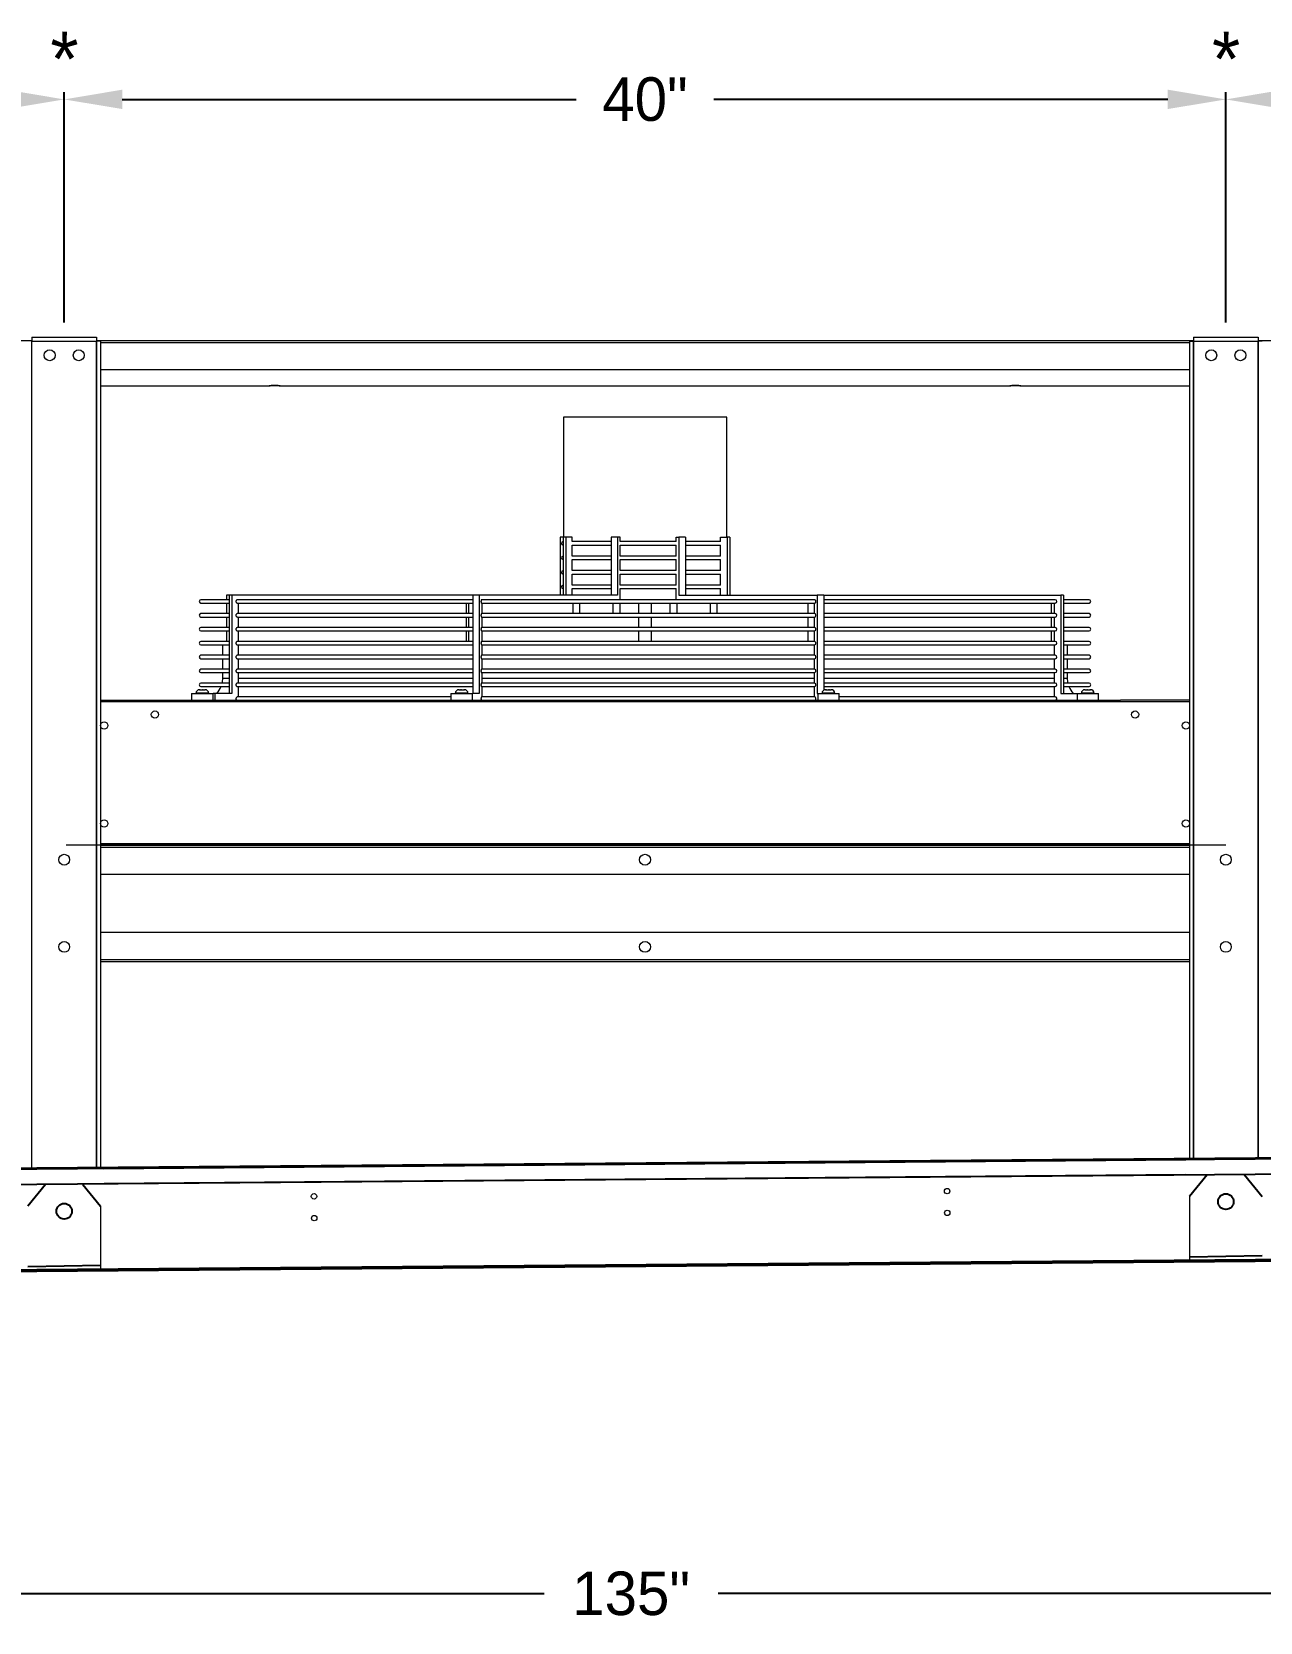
# Model space of a CAD drawing. Extents: x 6 to 271, y -23 to 146.
# Drawn here: x 173.2 to 215.5, y 38.6 to 93.3 of the extents above; entities that cross this region are included whole.
import ezdxf
from ezdxf.enums import TextEntityAlignment as Align

# ---------------------------------------------------------------- set-up
doc = ezdxf.new("R2010")
doc.units = 0
doc.header["$MEASUREMENT"] = 0
doc.layers.get('0').update_dxf_attribs({"linetype": 'CONTINUOUS'})
doc.layers.get('Defpoints').update_dxf_attribs({"linetype": 'CONTINUOUS'})
doc.dimstyles.get("Standard").update_dxf_attribs({"dimtxt": 1.5, "dimasz": 2, "dimexe": 0.25, "dimexo": 0.5, "dimgap": 0.75, "dimtad": 0, "dimtih": 1, "dimtoh": 1, "dimdec": 4, "dimzin": 0, "dimdsep": 46, "dimlunit": 5, "dimtxsty": 'STANDARD', "dimcen": 0.125, "dimclrd": 1, "dimclre": 1, "dimclrt": 1, "dimadec": 0, "dimazin": 0, "dimtfac": 1, "dimtdec": 4, "dimtofl": 0, "dimtmove": 0, "dimatfit": 3, "dimfxl": 1, "dimfrac": 2, "dimtolj": 1, "dimtzin": 0, "dimarcsym": 0})

# ---------------------------------------------------------------- blocks, each defined once
blk = doc.blocks.new('*D31')
at = {"color": 7, "lineweight": -2}
for p, q in [((261.356, 50.876), (261.356, 39.296)), ((126.36, 49.76), (126.36, 39.296)), ((128.36, 39.546), (190.858, 39.546)), ((259.356, 39.546), (196.858, 39.546))]:
    blk.add_line(p, q, dxfattribs=at)
at = {"color": 7}
for points in [[(128.36, 39.879), (128.36, 39.213), (126.36, 39.546)], [(259.356, 39.879), (259.356, 39.213), (261.356, 39.546)]]:
    blk.add_solid(points, dxfattribs=at)
at = {"layer": 'Defpoints', "color": 0}
for p in [(261.356, 51.376), (126.36, 50.26), (261.356, 39.546)]:
    blk.add_point(p, dxfattribs=at)
at = {"color": 7, "insert": (193.858, 39.546), "char_height": 1.5, "attachment_point": 5}
blk.add_mtext('\\A1;135"', dxfattribs=at)
blk = doc.blocks.new('*D32')
at = {"color": 7, "lineweight": -2}
for p, q in [((133.835, 83.322), (133.835, 91.26)), ((135.835, 91.01), (148.96, 91.01)), ((172.335, 91.01), (159.21, 91.01)), ((174.335, 83.322), (174.335, 91.26))]:
    blk.add_line(p, q, dxfattribs=at)
at = {"color": 7}
for points in [[(135.835, 91.344), (135.835, 90.677), (133.835, 91.01)], [(172.335, 91.344), (172.335, 90.677), (174.335, 91.01)]]:
    blk.add_solid(points, dxfattribs=at)
at = {"layer": 'Defpoints', "color": 0}
for p in [(174.335, 91.01), (133.835, 82.822), (174.335, 82.822)]:
    blk.add_point(p, dxfattribs=at)
at = {"color": 7, "insert": (154.085, 91.01), "char_height": 1.5, "attachment_point": 5}
blk.add_mtext('\\A1;40 1/2"', dxfattribs=at)
blk = doc.blocks.new('*D33')
at = {"color": 7, "lineweight": -2}
for p, q in [((174.335, 83.322), (174.335, 91.26)), ((176.335, 91.01), (191.96, 91.01)), ((212.335, 91.01), (196.71, 91.01)), ((214.335, 83.322), (214.335, 91.26))]:
    blk.add_line(p, q, dxfattribs=at)
at = {"color": 7}
for points in [[(176.335, 91.344), (176.335, 90.677), (174.335, 91.01)], [(212.335, 91.344), (212.335, 90.677), (214.335, 91.01)]]:
    blk.add_solid(points, dxfattribs=at)
at = {"layer": 'Defpoints', "color": 0}
for p in [(214.335, 91.01), (174.335, 82.822), (214.335, 82.822)]:
    blk.add_point(p, dxfattribs=at)
at = {"color": 7, "insert": (194.335, 91.01), "char_height": 1.5, "attachment_point": 5}
blk.add_mtext('\\A1;40"', dxfattribs=at)
blk = doc.blocks.new('*D34')
at = {"color": 7, "lineweight": -2}
for p, q in [((214.335, 83.322), (214.335, 91.26)), ((216.335, 91.01), (229.46, 91.01)), ((252.835, 91.01), (239.71, 91.01)), ((254.835, 83.322), (254.835, 91.26))]:
    blk.add_line(p, q, dxfattribs=at)
at = {"color": 7}
for points in [[(216.335, 91.344), (216.335, 90.677), (214.335, 91.01)], [(252.835, 91.344), (252.835, 90.677), (254.835, 91.01)]]:
    blk.add_solid(points, dxfattribs=at)
at = {"layer": 'Defpoints', "color": 0}
for p in [(254.835, 91.01), (214.335, 82.822), (254.835, 82.822)]:
    blk.add_point(p, dxfattribs=at)
at = {"color": 7, "insert": (234.585, 91.01), "char_height": 1.5, "attachment_point": 5}
blk.add_mtext('\\A1;40 1/2"', dxfattribs=at)

msp = doc.modelspace()

# ---------------------------------------------------------------- linework, layer by layer
at = {"color": 0, "linetype": 'Continuous', "lineweight": 15}
for p, q in [((173.22074, 82.82195), (173.22074, 82.68745)), ((173.22074, 82.82195), (175.44974, 82.82195)), ((175.44974, 82.82195), (175.44974, 82.68745)), ((213.22074, 82.82195), (213.22074, 82.68745)), ((213.22074, 82.82195), (215.44974, 82.82195)), ((215.44974, 82.82195), (215.44974, 82.68745)), ((173.22074, 82.68645), (173.21974, 82.68645)), ((173.22074, 82.68745), (175.44974, 82.68745)), ((173.22074, 82.68645), (173.22074, 82.68745)), ((173.22074, 82.68645), (175.44974, 82.68645)), ((173.22074, 54.20486), (173.22074, 82.68645)), ((175.44974, 82.68645), (175.44974, 82.68745)), ((175.44974, 54.22333), (175.44974, 82.68645)), ((175.45074, 82.68645), (175.44974, 82.68645)), ((175.45074, 82.68645), (175.45074, 54.22333)), ((175.58524, 82.68645), (175.45074, 82.68645)), ((175.58524, 82.68645), (175.58524, 54.22445)), ((175.58524, 82.63345), (213.08524, 82.63345)), ((213.08524, 82.68645), (213.08524, 54.53509)), ((213.08524, 82.68645), (213.21974, 82.68645)), ((213.21974, 82.68645), (213.21974, 54.5362)), ((213.22074, 82.68645), (213.21974, 82.68645)), ((213.22074, 82.68745), (215.44974, 82.68745)), ((213.22074, 82.68645), (213.22074, 82.68745)), ((213.22074, 82.68645), (215.44974, 82.68645)), ((213.22074, 54.53621), (213.22074, 82.68645)), ((215.44974, 82.68645), (215.44974, 82.68745)), ((215.44974, 54.55467), (215.44974, 82.68645)), ((215.45074, 82.68645), (215.44974, 82.68645)), ((215.58524, 82.68645), (215.45074, 82.68645)), ((215.45074, 82.68645), (215.45074, 54.55468)), ((175.58524, 81.70216), (213.08524, 81.70216)), ((175.58524, 81.13986), (181.39774, 81.13986)), ((181.77274, 81.13986), (206.89774, 81.13986)), ((207.27274, 81.13986), (213.08524, 81.13986)), ((195.41154, 80.06544), (191.52274, 80.06544)), ((197.14774, 80.06544), (195.41154, 80.06544)), ((191.41803, 75.92945), (191.41803, 73.93445)), ((191.51141, 75.92945), (191.41803, 75.92945)), ((191.60478, 75.92945), (191.51141, 75.92945)), ((191.51141, 75.92945), (191.51141, 73.93445)), ((191.60478, 75.92945), (191.60478, 73.93445)), ((191.83021, 75.92945), (191.60478, 75.92945)), ((191.83021, 75.77862), (191.83021, 75.92945)), ((193.16557, 75.77956), (191.83021, 75.77956)), ((191.83021, 75.27862), (191.83021, 75.6605)), ((191.83021, 75.65956), (193.16557, 75.65956)), ((193.391, 75.92945), (193.16557, 75.92945)), ((193.16557, 75.92945), (193.16557, 73.93445)), ((193.391, 75.92945), (193.391, 73.93445)), ((193.48437, 75.92945), (193.391, 75.92945)), ((193.48437, 75.77862), (193.48437, 75.92945)), ((195.41154, 75.77956), (193.48437, 75.77956)), ((193.48437, 75.27862), (193.48437, 75.6605)), ((193.48437, 75.65956), (195.41154, 75.65956)), ((195.41154, 75.77956), (195.41154, 75.92945)), ((195.41154, 75.92945), (195.50492, 75.92945)), ((195.41154, 75.27956), (195.41154, 75.65956)), ((195.50492, 75.92945), (195.50492, 73.93445)), ((195.73034, 75.92945), (195.50492, 75.92945)), ((195.73034, 75.92945), (195.73034, 73.93445)), ((196.93365, 75.77956), (195.73034, 75.77956)), ((195.73034, 75.65956), (196.93365, 75.65956)), ((196.93365, 75.77956), (196.93365, 75.92945)), ((196.93365, 75.92945), (197.15908, 75.92945)), ((196.93365, 75.27956), (196.93365, 75.65956)), ((197.15908, 75.92945), (197.15908, 73.93445)), ((197.25246, 75.92945), (197.15908, 75.92945)), ((197.25246, 75.92945), (197.25246, 73.93445)), ((193.16557, 75.27956), (191.83021, 75.27956)), ((191.83021, 74.77862), (191.83021, 75.1605)), ((191.83021, 75.15956), (193.16557, 75.15956)), ((195.41154, 75.27956), (193.48437, 75.27956)), ((193.48437, 74.77862), (193.48437, 75.1605)), ((193.48437, 75.15956), (195.41154, 75.15956)), ((195.41154, 74.77956), (195.41154, 75.15956)), ((196.93365, 75.27956), (195.73034, 75.27956)), ((195.73034, 75.15956), (196.93365, 75.15956)), ((196.93365, 74.77956), (196.93365, 75.15956)), ((193.16557, 74.77956), (191.83021, 74.77956)), ((191.83021, 74.27862), (191.83021, 74.6605)), ((191.83021, 74.65956), (193.16557, 74.65956)), ((195.41154, 74.77956), (193.48437, 74.77956)), ((193.48437, 74.27862), (193.48437, 74.6605)), ((193.48437, 74.65956), (195.41154, 74.65956)), ((195.41154, 74.27956), (195.41154, 74.65956)), ((196.93365, 74.77956), (195.73034, 74.77956)), ((195.73034, 74.65956), (196.93365, 74.65956)), ((196.93365, 74.27956), (196.93365, 74.65956)), ((193.16557, 74.27956), (191.83021, 74.27956)), ((191.83021, 73.93445), (191.83021, 74.1605)), ((191.83021, 74.15956), (193.16557, 74.15956)), ((195.41154, 74.27956), (193.48437, 74.27956)), ((193.48437, 73.77956), (193.48437, 74.1605)), ((193.48437, 74.15956), (195.41154, 74.15956)), ((195.41154, 73.77956), (195.41154, 74.15956)), ((196.93365, 74.27956), (195.73034, 74.27956)), ((195.73034, 74.15956), (196.93365, 74.15956)), ((196.93365, 73.93445), (196.93365, 74.15956)), ((180.01511, 73.77956), (179.04513, 73.77956)), ((179.04513, 73.65956), (180.01511, 73.65956)), ((179.92174, 73.93445), (179.92174, 73.77956)), ((180.01511, 73.93445), (179.92174, 73.93445)), ((179.92174, 73.65956), (179.92174, 73.30089)), ((180.10849, 73.93445), (180.01511, 73.93445)), ((180.01511, 73.93445), (180.01511, 70.55345)), ((180.10849, 73.93445), (180.10849, 70.55345)), ((188.40365, 73.93445), (180.10849, 73.93445)), ((180.3042, 73.65956), (188.40365, 73.65956)), ((188.40365, 73.77956), (180.30424, 73.77956)), ((180.33391, 73.30089), (180.33391, 73.65956)), ((188.17822, 73.65956), (188.17822, 73.30089)), ((188.2716, 73.30089), (188.2716, 73.65956)), ((188.62908, 73.93445), (188.40365, 73.93445)), ((188.40365, 73.93445), (188.40365, 70.55345)), ((188.62908, 73.93445), (188.62908, 70.55345)), ((193.391, 73.93445), (188.62908, 73.93445)), ((188.71014, 73.65956), (200.18652, 73.65956)), ((200.18652, 73.77956), (188.71023, 73.77956)), ((188.72245, 73.30089), (188.72245, 73.65956)), ((195.50492, 73.93445), (200.26684, 73.93445)), ((199.94804, 73.30089), (199.94804, 73.65956)), ((200.17346, 73.30089), (200.17346, 73.65956)), ((200.26684, 73.93445), (200.26684, 70.55345)), ((200.49226, 73.93445), (200.26684, 73.93445)), ((200.49226, 73.93445), (200.49226, 70.66154)), ((200.49226, 73.93445), (208.65538, 73.93445)), ((208.46147, 73.77956), (200.49226, 73.77956)), ((200.49226, 73.65956), (208.46147, 73.65956)), ((208.33658, 73.30089), (208.33658, 73.65956)), ((208.42995, 73.30089), (208.42995, 73.65956)), ((208.65538, 73.93445), (208.65538, 70.55345)), ((208.74875, 73.93445), (208.65538, 73.93445)), ((208.74875, 73.93445), (208.74875, 70.55345)), ((209.62536, 73.77956), (208.74875, 73.77956)), ((208.74875, 73.65956), (209.62536, 73.65956)), ((180.01511, 73.30089), (179.04513, 73.30089)), ((179.04513, 73.18089), (180.01511, 73.18089)), ((179.92174, 73.18089), (179.92174, 72.82223)), ((180.3042, 73.18089), (188.40365, 73.18089)), ((188.40365, 73.30089), (180.30424, 73.30089)), ((180.33391, 72.82223), (180.33391, 73.18089)), ((188.17822, 73.18089), (188.17822, 72.82223)), ((188.2716, 72.82223), (188.2716, 73.18089)), ((188.71014, 73.18089), (200.18652, 73.18089)), ((200.18652, 73.30089), (188.71023, 73.30089)), ((188.72245, 72.82223), (188.72245, 73.18089)), ((199.94804, 72.82223), (199.94804, 73.18089)), ((200.17346, 72.82223), (200.17346, 73.18089)), ((208.46147, 73.30089), (200.49226, 73.30089)), ((200.49226, 73.18089), (208.46147, 73.18089)), ((208.33658, 72.82223), (208.33658, 73.18089)), ((208.42995, 72.82223), (208.42995, 73.18089)), ((209.62536, 73.30089), (208.74875, 73.30089)), ((208.74875, 73.18089), (209.62536, 73.18089)), ((180.01511, 72.82223), (179.04513, 72.82223)), ((179.04513, 72.70223), (180.01511, 72.70223)), ((180.01511, 72.34356), (179.04513, 72.34356)), ((179.92174, 72.70223), (179.92174, 72.34356)), ((180.3042, 72.70223), (188.40365, 72.70223)), ((188.40365, 72.82223), (180.30424, 72.82223)), ((188.40365, 72.34356), (180.30424, 72.34356)), ((180.33391, 72.34356), (180.33391, 72.70223)), ((188.17822, 72.70223), (188.17822, 72.34356)), ((188.2716, 72.34356), (188.2716, 72.70223)), ((188.71014, 72.70223), (200.18652, 72.70223)), ((200.18652, 72.82223), (188.71023, 72.82223)), ((200.18652, 72.34356), (188.71023, 72.34356)), ((188.72245, 72.34356), (188.72245, 72.70223)), ((199.94804, 72.34356), (199.94804, 72.70223)), ((200.17346, 72.34356), (200.17346, 72.70223)), ((208.46147, 72.82223), (200.49226, 72.82223)), ((200.49226, 72.70223), (208.46147, 72.70223)), ((208.46147, 72.34356), (200.49226, 72.34356)), ((208.33658, 72.34356), (208.33658, 72.70223)), ((208.42995, 72.34356), (208.42995, 72.70223)), ((209.62536, 72.82223), (208.74875, 72.82223)), ((208.74875, 72.70223), (209.62536, 72.70223)), ((209.62536, 72.34356), (208.74875, 72.34356)), ((179.04513, 72.22356), (180.01511, 72.22356)), ((180.01511, 71.8649), (179.04513, 71.8649)), ((180.3042, 72.22356), (188.40365, 72.22356)), ((188.40365, 71.8649), (180.30424, 71.8649)), ((180.33391, 71.8649), (180.33391, 72.22356)), ((188.71014, 72.22356), (200.18652, 72.22356)), ((200.18652, 71.8649), (188.71023, 71.8649)), ((188.72245, 71.8649), (188.72245, 72.22356)), ((200.17346, 71.8649), (200.17346, 72.22356)), ((200.49226, 72.22356), (208.46147, 72.22356)), ((208.46147, 71.8649), (200.49226, 71.8649)), ((208.42995, 71.8649), (208.42995, 72.22356)), ((208.74875, 72.22356), (209.62536, 72.22356)), ((209.62536, 71.8649), (208.74875, 71.8649)), ((179.04513, 71.7449), (180.01511, 71.7449)), ((180.01511, 71.38623), (179.04513, 71.38623)), ((179.04513, 71.26623), (180.01511, 71.26623)), ((180.3042, 71.7449), (188.40365, 71.7449)), ((180.3042, 71.26623), (188.40365, 71.26623)), ((188.40365, 71.38623), (180.30424, 71.38623)), ((180.33391, 71.38623), (180.33391, 71.7449)), ((180.33391, 70.90757), (180.33391, 71.26623)), ((188.71014, 71.7449), (200.18652, 71.7449)), ((188.71014, 71.26623), (200.18652, 71.26623)), ((200.18652, 71.38623), (188.71023, 71.38623)), ((188.72245, 71.38623), (188.72245, 71.7449)), ((188.72245, 70.90757), (188.72245, 71.26623)), ((200.17346, 71.38623), (200.17346, 71.7449)), ((200.17346, 70.90757), (200.17346, 71.26623)), ((200.49226, 71.7449), (208.46147, 71.7449)), ((208.46147, 71.38623), (200.49226, 71.38623)), ((200.49226, 71.26623), (208.46147, 71.26623)), ((208.42995, 71.38623), (208.42995, 71.7449)), ((208.42995, 70.90757), (208.42995, 71.26623)), ((208.74875, 71.7449), (209.62536, 71.7449)), ((209.62536, 71.38623), (208.74875, 71.38623)), ((208.74875, 71.26623), (209.62536, 71.26623)), ((178.99648, 70.67845), (178.99663, 70.67845)), ((178.99936, 70.67845), (178.99663, 70.67845)), ((178.99936, 70.67845), (179.00987, 70.67845)), ((179.02055, 70.67845), (179.00987, 70.67845)), ((179.02055, 70.67845), (179.09659, 70.67845)), ((180.01511, 70.90757), (179.04513, 70.90757)), ((179.04513, 70.78757), (180.01511, 70.78757)), ((179.10814, 70.67845), (179.09659, 70.67845)), ((179.11442, 70.67845), (179.10814, 70.67845)), ((179.11442, 70.67845), (179.13979, 70.67845)), ((179.15433, 70.67845), (179.13979, 70.67845)), ((179.15433, 70.67845), (179.18598, 70.67845)), ((180.01511, 71.05945), (179.78744, 71.05945)), ((180.3042, 70.78757), (188.40365, 70.78757)), ((188.40365, 70.90757), (180.30424, 70.90757)), ((188.40365, 71.05945), (180.33391, 71.05945)), ((180.33391, 70.4289), (180.33391, 70.78757)), ((187.92622, 70.67845), (187.95787, 70.67845)), ((187.97241, 70.67845), (187.95787, 70.67845)), ((187.97241, 70.67845), (187.99778, 70.67845)), ((188.00405, 70.67845), (187.99778, 70.67845)), ((188.01561, 70.67845), (188.00405, 70.67845)), ((188.01561, 70.67845), (188.09165, 70.67845)), ((188.10233, 70.67845), (188.09165, 70.67845)), ((188.10233, 70.67845), (188.11284, 70.67845)), ((188.11557, 70.67845), (188.11284, 70.67845)), ((188.11557, 70.67845), (188.11572, 70.67845)), ((188.71014, 70.78757), (200.18652, 70.78757)), ((200.18652, 70.90757), (188.71023, 70.90757)), ((200.17346, 71.05945), (188.72245, 71.05945)), ((188.72245, 70.4289), (188.72245, 70.78757)), ((200.17346, 70.4289), (200.17346, 70.78757)), ((208.42995, 71.05945), (200.49226, 71.05945)), ((208.46147, 70.90757), (200.49226, 70.90757)), ((200.49226, 70.78757), (208.46147, 70.78757)), ((200.55477, 70.67845), (200.55492, 70.67845)), ((200.55765, 70.67845), (200.55492, 70.67845)), ((200.55765, 70.67845), (200.56816, 70.67845)), ((200.57884, 70.67845), (200.56816, 70.67845)), ((200.57884, 70.67845), (200.65488, 70.67845)), ((200.66643, 70.67845), (200.65488, 70.67845)), ((200.67271, 70.67845), (200.66643, 70.67845)), ((200.67271, 70.67845), (200.69808, 70.67845)), ((200.71262, 70.67845), (200.69808, 70.67845)), ((200.71262, 70.67845), (200.74427, 70.67845)), ((208.42995, 70.4289), (208.42995, 70.78757)), ((208.88304, 71.05945), (208.74875, 71.05945)), ((209.62536, 70.90757), (208.74875, 70.90757)), ((208.74875, 70.78757), (209.62536, 70.78757)), ((209.48451, 70.67845), (209.51615, 70.67845)), ((209.53069, 70.67845), (209.51615, 70.67845)), ((209.53069, 70.67845), (209.55606, 70.67845)), ((209.56234, 70.67845), (209.55606, 70.67845)), ((209.5739, 70.67845), (209.56234, 70.67845)), ((209.5739, 70.67845), (209.64994, 70.67845)), ((209.66062, 70.67845), (209.64994, 70.67845)), ((209.66062, 70.67845), (209.67112, 70.67845)), ((209.67385, 70.67845), (209.67112, 70.67845)), ((209.67385, 70.67845), (209.67401, 70.67845)), ((175.58524, 70.32195), (177.96024, 70.32195)), ((175.58524, 70.27095), (213.08524, 70.27095)), ((177.96024, 70.32195), (210.71024, 70.32195)), ((178.72223, 70.55345), (178.75032, 70.55345)), ((178.75032, 70.55345), (179.46023, 70.55345)), ((178.88913, 70.55445), (178.87248, 70.55445)), ((179.30998, 70.55445), (178.88913, 70.55445)), ((179.52552, 70.55345), (179.46023, 70.55345)), ((179.52552, 70.55345), (179.52552, 70.32195)), ((180.10849, 70.55345), (179.52552, 70.55345)), ((187.65197, 70.4289), (180.30424, 70.4289)), ((187.65197, 70.55345), (187.68006, 70.55345)), ((187.68006, 70.55345), (188.38997, 70.55345)), ((187.93726, 70.55445), (187.80222, 70.55445)), ((188.23972, 70.55445), (187.93726, 70.55445)), ((188.62908, 70.55345), (188.38997, 70.55345)), ((200.18652, 70.4289), (188.71022, 70.4289)), ((200.26684, 70.55345), (200.28052, 70.55345)), ((200.28052, 70.55345), (200.30861, 70.55345)), ((200.30861, 70.55345), (201.01852, 70.55345)), ((200.73323, 70.55445), (200.43077, 70.55445)), ((200.86827, 70.55445), (200.73323, 70.55445)), ((208.46147, 70.4289), (201.01852, 70.4289)), ((208.65538, 70.55345), (209.21026, 70.55345)), ((209.21026, 70.55345), (209.23834, 70.55345)), ((209.23834, 70.55345), (209.94826, 70.55345)), ((209.78135, 70.55445), (209.36051, 70.55445)), ((209.79801, 70.55445), (209.78135, 70.55445)), ((213.08524, 70.32195), (210.71024, 70.32195)), ((214.33524, 65.32195), (174.39924, 65.32195)), ((213.08524, 65.37295), (175.58524, 65.37295)), ((175.58524, 65.37195), (213.08524, 65.37195)), ((175.58524, 65.32195), (213.08524, 65.32195)), ((175.58524, 65.25845), (213.08524, 65.25845)), ((175.58524, 64.32195), (213.08524, 64.32195)), ((175.58524, 62.32195), (213.08524, 62.32195)), ((175.58524, 61.38545), (213.08524, 61.38545)), ((175.58524, 61.32195), (213.08524, 61.32195)), ((175.70421, 54.22462), (212.95294, 54.53247)), ((175.70458, 54.18042), (212.95331, 54.48827)), ((175.58524, 53.66698), (213.08524, 53.97691)), ((212.95754, 53.97656), (175.70881, 53.66871)), ((213.08524, 53.22236), (213.08524, 51.0087)), ((175.58524, 52.89101), (175.58524, 50.71835)), ((175.58524, 50.71788), (213.08524, 51.02781)), ((175.58524, 50.66688), (213.08524, 50.97681))]:
    msp.add_line(p, q, dxfattribs=at)
at = {"color": 0}
for p, q in [((132.45569, 53.86718), (256.20144, 54.89225)), ((256.20183, 54.84571), (132.45606, 53.82299)), ((132.58524, 53.3116), (256.08524, 54.33229)), ((213.69579, 53.96811), (213.08524, 53.22236)), ((214.9747, 53.96811), (215.58524, 53.22236)), ((173.69579, 53.63676), (173.08524, 52.89101)), ((174.9747, 53.63676), (175.58524, 52.89101)), ((256.08524, 51.38319), (132.58524, 50.3625)), ((132.58524, 50.31149), (256.08524, 51.33219)), ((215.58524, 51.17469), (213.08524, 51.1337)), ((213.08524, 51.0087), (213.08524, 50.9577)), ((213.08525, 51.02933), (213.08525, 50.97833)), ((175.58524, 50.84335), (173.08524, 50.80236))]:
    msp.add_line(p, q, dxfattribs=at)
at = {"color": 0, "linetype": 'Continuous', "lineweight": 15, "flags": 128}
for points in [[(181.39774, 81.13986), (181.40534, 81.14401), (181.42751, 81.14783), (181.46246, 81.15101), (181.50735, 81.15328), (181.55856, 81.15446), (181.61193, 81.15446), (181.66313, 81.15328), (181.70803, 81.15101), (181.74298, 81.14783), (181.76515, 81.14401), (181.77274, 81.13986)], [(181.77274, 81.13986), (181.7651, 81.14401), (181.74291, 81.14783), (181.70796, 81.151), (181.66308, 81.15326), (181.61191, 81.15445), (181.55858, 81.15445), (181.5074, 81.15326), (181.46253, 81.151), (181.42758, 81.14783), (181.40539, 81.14401), (181.39774, 81.13986)], [(206.89774, 81.13986), (206.90534, 81.14401), (206.92751, 81.14783), (206.96246, 81.15101), (207.00735, 81.15328), (207.05856, 81.15446), (207.11193, 81.15446), (207.16313, 81.15328), (207.20803, 81.15101), (207.24298, 81.14783), (207.26515, 81.14401), (207.27274, 81.13986)], [(207.27274, 81.13986), (207.2651, 81.14401), (207.24291, 81.14783), (207.20796, 81.151), (207.16308, 81.15326), (207.11191, 81.15445), (207.05858, 81.15445), (207.0074, 81.15326), (206.96253, 81.151), (206.92758, 81.14783), (206.90539, 81.14401), (206.89774, 81.13986)], [(200.18652, 73.77956), (200.18657, 73.77956), (200.19585, 73.77438), (200.20353, 73.75986), (200.20831, 73.73845), (200.20937, 73.71383), (200.20654, 73.69018), (200.20029, 73.67155), (200.19169, 73.6611), (200.18652, 73.65956)], [(200.18652, 73.30089), (200.19077, 73.29986), (200.19914, 73.29102), (200.20555, 73.27444), (200.20903, 73.25269), (200.20903, 73.22911), (200.20555, 73.20735), (200.19914, 73.19077), (200.19077, 73.18193), (200.18652, 73.18089)], [(200.18652, 72.82223), (200.19077, 72.82119), (200.19914, 72.81236), (200.20555, 72.79578), (200.20903, 72.77402), (200.20903, 72.75044), (200.20555, 72.72868), (200.19914, 72.7121), (200.19077, 72.70327), (200.18652, 72.70223)], [(200.18652, 72.34356), (200.19077, 72.34252), (200.19914, 72.33369), (200.20555, 72.31711), (200.20903, 72.29535), (200.20903, 72.27177), (200.20555, 72.25002), (200.19914, 72.23344), (200.19077, 72.2246), (200.18652, 72.22356)], [(200.18652, 71.8649), (200.19077, 71.86386), (200.19914, 71.85502), (200.20555, 71.83845), (200.20903, 71.81669), (200.20903, 71.79311), (200.20555, 71.77135), (200.19914, 71.75477), (200.19077, 71.74594), (200.18652, 71.7449)], [(200.18652, 71.38623), (200.19077, 71.38519), (200.19914, 71.37636), (200.20555, 71.35978), (200.20903, 71.33802), (200.20903, 71.31444), (200.20555, 71.29268), (200.19914, 71.27611), (200.19077, 71.26727), (200.18652, 71.26623)], [(179.78744, 71.05945), (179.77981, 70.95271), (179.7719, 70.90757)], [(200.18652, 70.90757), (200.19077, 70.90653), (200.19914, 70.89769), (200.20555, 70.88111), (200.20903, 70.85936), (200.20903, 70.83578), (200.20555, 70.81402), (200.19914, 70.79744), (200.19077, 70.7886), (200.18652, 70.78757)], [(208.89858, 70.90757), (208.89068, 70.95271), (208.88304, 71.05945)], [(200.18652, 70.4289), (200.19103, 70.42773), (200.19946, 70.41845), (200.20584, 70.4013), (200.20915, 70.379), (200.20886, 70.3551), (200.20502, 70.33339), (200.20081, 70.32195)]]:
    msp.add_lwpolyline(points, dxfattribs=at)
at = {"color": 0, "linetype": 'Continuous', "lineweight": 15}
for centre, radius in [((173.83524, 82.19695), 0.1875), ((174.83524, 82.19695), 0.1875), ((213.83524, 82.19695), 0.1875), ((214.83524, 82.19695), 0.1875), ((175.71024, 69.44695), 0.125), ((177.46024, 69.82195), 0.125), ((211.21024, 69.82195), 0.125), ((212.96024, 69.44695), 0.125), ((175.71024, 66.07195), 0.125), ((212.96024, 66.07195), 0.125), ((174.33524, 64.82195), 0.1875), ((194.33524, 64.82195), 0.1875), ((214.33524, 64.82195), 0.1875), ((174.33524, 61.82195), 0.1875), ((194.33524, 61.82195), 0.1875), ((214.33524, 61.82195), 0.1875), ((182.9377, 53.22773), 0.09375), ((204.73695, 53.4079), 0.09375), ((204.74315, 52.65792), 0.09375), ((182.9439, 52.47776), 0.09375)]:
    msp.add_circle(centre, radius, dxfattribs=at)
at = {"color": 0}
for centre in [(214.33524, 53.04668), (174.33524, 52.71533)]:
    msp.add_circle(centre, 0.26853, dxfattribs=at)
at = {"color": 0, "linetype": 'Continuous', "lineweight": 15}
for centre, radius, start, end in [((191.52274, 75.71956), 0.06, 100.892283, 259.107717), ((191.52274, 75.21956), 0.06, 100.892283, 259.107717), ((191.52274, 74.71956), 0.06, 100.892283, 259.107717), ((191.52274, 74.21956), 0.06, 100.892283, 259.107717), ((179.04513, 73.71956), 0.06, 90, 270), ((208.4583, 73.71956), 0.06008, 273.026347, 86.973653), ((209.62536, 73.71956), 0.06, 270, 90), ((179.04513, 73.2409), 0.06, 90, 270), ((208.45817, 73.24089), 0.06009, 273.143976, 86.856024), ((209.62536, 73.2409), 0.06, 270, 90), ((179.04513, 72.76223), 0.06, 90, 270), ((179.04513, 72.28356), 0.06, 90, 270), ((208.45817, 72.76223), 0.06009, 273.144589, 86.855411), ((208.45817, 72.28356), 0.06009, 273.143027, 86.856973), ((209.62536, 72.76223), 0.06, 270, 90), ((209.62536, 72.28356), 0.06, 270, 90), ((179.04513, 71.8049), 0.06, 90, 270), ((208.45817, 71.8049), 0.06009, 273.144589, 86.855411), ((209.62536, 71.8049), 0.06, 270, 90), ((179.04513, 71.32623), 0.06, 90, 270), ((208.45817, 71.32623), 0.06009, 273.143027, 86.856973), ((209.62536, 71.32623), 0.06, 270, 90), ((178.99648, 70.55445), 0.124, 90, 180), ((179.04513, 70.84757), 0.06, 90, 270), ((179.18598, 70.55445), 0.124, 0, 90), ((179.03744, 71.05945), 0.75, 317.57173, 338.745888), ((187.92622, 70.55445), 0.124, 90, 180), ((188.11572, 70.55445), 0.124, 0, 90), ((200.55477, 70.55445), 0.124, 90, 180), ((200.74427, 70.55445), 0.124, 0, 90), ((208.45817, 70.84757), 0.06009, 273.144589, 86.855411), ((209.63304, 71.05945), 0.75, 201.254112, 222.42827), ((209.48451, 70.55445), 0.124, 90, 180), ((209.62536, 70.84757), 0.06, 270, 90), ((209.67401, 70.55445), 0.124, 0, 90), ((208.45686, 70.36837), 0.06071, 310.120296, 85.6447)]:
    msp.add_arc(centre, radius, start, end, dxfattribs=at)
for points in [[(173.22074, 82.69695), (134.94974, 82.69695)], [(213.22074, 82.69695), (175.44974, 82.69695)], [(253.72075, 82.69695), (215.44974, 82.69695)], [(175.58524, 81.13966), (181.39774, 81.13966)], [(181.77274, 81.13966), (206.89774, 81.13966)], [(207.27274, 81.13966), (213.08524, 81.13966)], [(191.52274, 80.06544), (191.52274, 75.92945)], [(197.14774, 75.92945), (197.14774, 80.06544)], [(191.84511, 73.65956), (191.84511, 73.30089)], [(192.09511, 73.30089), (192.09511, 73.65956)], [(193.23057, 73.65956), (193.23057, 73.30089)], [(193.48057, 73.30089), (193.48057, 73.65956)], [(194.10874, 73.65956), (194.10874, 73.30089)], [(194.56174, 73.30089), (194.56174, 73.65956)], [(195.18991, 73.65956), (195.18991, 73.30089)], [(195.43991, 73.30089), (195.43991, 73.65956)], [(196.57538, 73.65956), (196.57538, 73.30089)], [(196.82538, 73.30089), (196.82538, 73.65956)], [(194.10874, 73.18089), (194.10874, 72.82223)], [(194.56174, 72.82223), (194.56174, 73.18089)], [(194.10874, 72.70223), (194.10874, 72.34356)], [(194.56174, 72.34356), (194.56174, 72.70223)], [(179.78744, 72.22356), (179.78744, 71.8649)], [(208.88304, 71.8649), (208.88304, 72.22356)], [(179.78744, 71.7449), (179.78744, 71.38623)], [(179.78744, 71.26623), (179.78744, 71.05945)], [(208.88304, 71.38623), (208.88304, 71.7449)], [(208.88304, 71.05945), (208.88304, 71.26623)], [(178.99663, 70.67845), (178.99266, 70.67838)], [(178.99266, 70.67838), (178.99936, 70.67845)], [(179.00987, 70.67845), (179.01658, 70.67838)], [(179.01658, 70.67838), (179.02055, 70.67845)], [(179.09659, 70.67845), (179.09824, 70.67838)], [(179.09824, 70.67838), (179.11442, 70.67845)], [(179.13979, 70.67845), (179.15598, 70.67838)], [(179.15598, 70.67838), (179.15433, 70.67845)], [(187.95787, 70.67845), (187.95622, 70.67838)], [(187.95622, 70.67838), (187.97241, 70.67845)], [(187.99778, 70.67845), (188.01396, 70.67838)], [(188.01396, 70.67838), (188.01561, 70.67845)], [(188.09165, 70.67845), (188.09562, 70.67838)], [(188.09562, 70.67838), (188.10233, 70.67845)], [(188.11284, 70.67845), (188.11954, 70.67838)], [(188.11954, 70.67838), (188.11557, 70.67845)], [(200.55492, 70.67845), (200.55095, 70.67838)], [(200.55095, 70.67838), (200.55765, 70.67845)], [(200.56816, 70.67845), (200.57487, 70.67838)], [(200.57487, 70.67838), (200.57884, 70.67845)], [(200.65488, 70.67845), (200.65653, 70.67838)], [(200.65653, 70.67838), (200.67271, 70.67845)], [(200.69808, 70.67845), (200.71427, 70.67838)], [(200.71427, 70.67838), (200.71262, 70.67845)], [(209.51615, 70.67845), (209.51451, 70.67838)], [(209.51451, 70.67838), (209.53069, 70.67845)], [(209.55606, 70.67845), (209.57225, 70.67838)], [(209.57225, 70.67838), (209.5739, 70.67845)], [(209.64994, 70.67845), (209.65391, 70.67838)], [(209.65391, 70.67838), (209.66062, 70.67845)], [(209.67112, 70.67845), (209.67783, 70.67838)], [(209.67783, 70.67838), (209.67385, 70.67845)], [(178.72223, 70.55345), (178.72223, 70.32195)], [(178.87248, 70.55445), (178.87248, 70.55345)], [(179.30998, 70.55345), (179.30998, 70.55445)], [(179.46023, 70.32195), (179.46023, 70.55345)], [(187.65197, 70.55345), (187.65197, 70.32195)], [(187.80222, 70.55445), (187.80222, 70.55345)], [(188.23972, 70.55345), (188.23972, 70.55445)], [(188.38997, 70.32195), (188.38997, 70.55345)], [(200.28052, 70.55345), (200.28052, 70.32195)], [(200.43077, 70.55445), (200.43077, 70.55345)], [(200.86827, 70.55345), (200.86827, 70.55445)], [(201.01852, 70.32195), (201.01852, 70.55345)], [(209.21026, 70.55345), (209.21026, 70.32195)], [(209.36051, 70.55445), (209.36051, 70.55345)], [(209.79801, 70.55345), (209.79801, 70.55445)], [(209.94826, 70.32195), (209.94826, 70.55345)]]:
    msp.add_open_spline(points, degree=1, dxfattribs=at)
for points, knots in [([(180.31054, 73.7786), (180.30562, 73.77903), (180.29446, 73.78), (180.27767, 73.77343), (180.26266, 73.76105), (180.25232, 73.74379), (180.24783, 73.72386), (180.2497, 73.70341), (180.2577, 73.68484), (180.27097, 73.66999), (180.28788, 73.66145), (180.30113, 73.65822), (180.30764, 73.65983), (180.30809, 73.65995)], [0, 0, 0, 0, 0.07998063, 0.18137972, 0.28277324, 0.38415448, 0.48552777, 0.58688647, 0.68824838, 0.78961186, 0.89098589, 0.99237937, 1, 1, 1, 1]), ([(188.71274, 73.77898), (188.71031, 73.7792), (188.70528, 73.77964), (188.69809, 73.77189), (188.69213, 73.75863), (188.6882, 73.74082), (188.68674, 73.72065), (188.68792, 73.70036), (188.69161, 73.68219), (188.69738, 73.66842), (188.70423, 73.66016), (188.70902, 73.6601), (188.71121, 73.66007)], [0, 0, 0, 0, 0.09600454, 0.19820371, 0.30040307, 0.40258673, 0.5047608, 0.6069296, 0.7090915, 0.81126244, 0.91344754, 1, 1, 1, 1]), ([(180.31054, 73.29993), (180.30562, 73.30036), (180.29446, 73.30134), (180.27767, 73.29476), (180.26266, 73.28239), (180.25232, 73.26512), (180.24783, 73.24519), (180.2497, 73.22475), (180.2577, 73.20618), (180.27097, 73.19133), (180.28788, 73.18278), (180.30113, 73.17955), (180.30764, 73.18117), (180.30809, 73.18128)], [0, 0, 0, 0, 0.0799807, 0.18137999, 0.28277011, 0.38415652, 0.48552429, 0.58688907, 0.68824584, 0.78960953, 0.89098638, 0.99237935, 1, 1, 1, 1]), ([(188.71274, 73.30032), (188.71031, 73.30053), (188.70528, 73.30098), (188.69809, 73.29322), (188.69213, 73.27997), (188.6882, 73.26216), (188.68674, 73.24199), (188.68792, 73.2217), (188.69161, 73.20353), (188.69738, 73.18975), (188.70423, 73.1815), (188.70902, 73.18143), (188.71121, 73.1814)], [0, 0, 0, 0, 0.09600489, 0.19820204, 0.30040155, 0.40259052, 0.50476474, 0.6069278, 0.70909511, 0.81126216, 0.91344741, 1, 1, 1, 1]), ([(180.31037, 72.82112), (180.30845, 72.82156), (180.30043, 72.82342), (180.28583, 72.81977), (180.26922, 72.81033), (180.25649, 72.79499), (180.24916, 72.77608), (180.24803, 72.75557), (180.25322, 72.73585), (180.26417, 72.71901), (180.27961, 72.70737), (180.29513, 72.70171), (180.30473, 72.70283), (180.30812, 72.70323)], [0, 0, 0, 0, 0.03196854, 0.13339002, 0.23481842, 0.33623495, 0.4376391, 0.53902896, 0.64041856, 0.74181079, 0.84321029, 0.94462067, 1, 1, 1, 1]), ([(180.31037, 72.34245), (180.30845, 72.3429), (180.30043, 72.34476), (180.28583, 72.34111), (180.26922, 72.33167), (180.25649, 72.31632), (180.24916, 72.29742), (180.24803, 72.27691), (180.25322, 72.25719), (180.26417, 72.24035), (180.27961, 72.2287), (180.29513, 72.22305), (180.30473, 72.22417), (180.30812, 72.22456)], [0, 0, 0, 0, 0.031967568, 0.133388276, 0.234816853, 0.336233557, 0.437637893, 0.539033824, 0.640417923, 0.741810331, 0.843210014, 0.944620572, 1, 1, 1, 1]), ([(188.71273, 72.82123), (188.71076, 72.82168), (188.70621, 72.82271), (188.6993, 72.81629), (188.69305, 72.80404), (188.68872, 72.78685), (188.68681, 72.76695), (188.68753, 72.74649), (188.69079, 72.72787), (188.69625, 72.7129), (188.70323, 72.70429), (188.70857, 72.70089), (188.71114, 72.70233), (188.71119, 72.70236)], [0, 0, 0, 0, 0.07796252, 0.18019134, 0.28241759, 0.38462861, 0.48683505, 0.58902938, 0.69122113, 0.79341715, 0.89562623, 0.99784632, 1, 1, 1, 1]), ([(188.71273, 72.34256), (188.71076, 72.34301), (188.70621, 72.34404), (188.6993, 72.33763), (188.69305, 72.32537), (188.68872, 72.30819), (188.68681, 72.28829), (188.68753, 72.26783), (188.69079, 72.2492), (188.69625, 72.23424), (188.70323, 72.22562), (188.70857, 72.22224), (188.71114, 72.22367), (188.71119, 72.2237)], [0, 0, 0, 0, 0.07796256, 0.18018979, 0.28241629, 0.38463252, 0.48683343, 0.58902801, 0.69122, 0.79342056, 0.8956272, 0.99784754, 1, 1, 1, 1]), ([(180.31037, 71.86379), (180.30845, 71.86423), (180.30043, 71.86609), (180.28583, 71.86244), (180.26922, 71.853), (180.25649, 71.83766), (180.24916, 71.81875), (180.24803, 71.79824), (180.25322, 71.77852), (180.26417, 71.76168), (180.27961, 71.75004), (180.29513, 71.74438), (180.30473, 71.7455), (180.30812, 71.7459)], [0, 0, 0, 0, 0.03196754, 0.13338913, 0.23481763, 0.33623426, 0.43763852, 0.53902848, 0.64041819, 0.74181052, 0.84321013, 0.94462061, 1, 1, 1, 1]), ([(188.71273, 71.8639), (188.71076, 71.86434), (188.70621, 71.86538), (188.6993, 71.85896), (188.69305, 71.84671), (188.68872, 71.82952), (188.68681, 71.80962), (188.68753, 71.78916), (188.69079, 71.77054), (188.69625, 71.75557), (188.70323, 71.74696), (188.70857, 71.74356), (188.71114, 71.745), (188.71119, 71.74503)], [0, 0, 0, 0, 0.07796261, 0.18019154, 0.28241791, 0.38462904, 0.4868356, 0.58903004, 0.69121649, 0.79341692, 0.89562611, 0.99784632, 1, 1, 1, 1]), ([(180.31054, 71.38527), (180.30562, 71.3857), (180.29446, 71.38668), (180.27767, 71.3801), (180.26266, 71.36772), (180.25232, 71.35046), (180.24783, 71.33053), (180.2497, 71.31008), (180.2577, 71.29151), (180.27097, 71.27666), (180.28788, 71.26812), (180.30113, 71.26489), (180.30764, 71.2665), (180.30809, 71.26662)], [0, 0, 0, 0, 0.07998064, 0.18138159, 0.28277152, 0.38415772, 0.48552529, 0.58688988, 0.68824645, 0.78960994, 0.8909866, 0.99237937, 1, 1, 1, 1]), ([(188.71274, 71.38565), (188.71031, 71.38587), (188.70528, 71.38631), (188.69809, 71.37856), (188.69213, 71.3653), (188.6882, 71.34749), (188.68674, 71.32732), (188.68792, 71.30703), (188.69161, 71.28886), (188.69738, 71.27509), (188.70423, 71.26684), (188.70902, 71.26677), (188.71121, 71.26674)], [0, 0, 0, 0, 0.09600489, 0.19820204, 0.30040155, 0.40259052, 0.50476474, 0.6069278, 0.70909511, 0.81126216, 0.91344741, 1, 1, 1, 1]), ([(180.31054, 70.9066), (180.30562, 70.90703), (180.29446, 70.90801), (180.27767, 70.90144), (180.26266, 70.88906), (180.25232, 70.8718), (180.24783, 70.85186), (180.2497, 70.83142), (180.2577, 70.81285), (180.27097, 70.798), (180.28788, 70.78945), (180.30113, 70.78623), (180.30764, 70.78784), (180.30809, 70.78795)], [0, 0, 0, 0, 0.079980769, 0.18138009, 0.282773845, 0.384155327, 0.48552599, 0.586887863, 0.688247334, 0.789611051, 0.890986621, 0.992379977, 1, 1, 1, 1]), ([(188.71274, 70.90699), (188.71031, 70.9072), (188.70528, 70.90765), (188.69809, 70.89989), (188.69213, 70.88664), (188.6882, 70.86883), (188.68674, 70.84866), (188.68792, 70.82837), (188.69161, 70.8102), (188.69738, 70.79642), (188.70423, 70.78817), (188.70902, 70.7881), (188.71121, 70.78807)], [0, 0, 0, 0, 0.09600454, 0.19820251, 0.30040177, 0.40258789, 0.50476186, 0.60692761, 0.70909203, 0.81126285, 0.91344784, 1, 1, 1, 1]), ([(180.31037, 70.42777), (180.30835, 70.42823), (180.30023, 70.43007), (180.28554, 70.42634), (180.26898, 70.41679), (180.25633, 70.40138), (180.2491, 70.38244), (180.24802, 70.36186), (180.25351, 70.34243), (180.26169, 70.32836), (180.2689, 70.32333), (180.27088, 70.32195)], [0, 0, 0, 0, 0.04300399, 0.17274968, 0.30249248, 0.43222801, 0.56194773, 0.69164764, 0.82134379, 0.95104466, 1, 1, 1, 1]), ([(188.71267, 70.4277), (188.71161, 70.42822), (188.70801, 70.42996), (188.70175, 70.42575), (188.69501, 70.41561), (188.68995, 70.39979), (188.68718, 70.38063), (188.68696, 70.36001), (188.68948, 70.34082), (188.69284, 70.32745), (188.69565, 70.32294), (188.69627, 70.32195)], [0, 0, 0, 0, 0.05417443, 0.18410026, 0.31403384, 0.44395094, 0.57385201, 0.70374021, 0.83362673, 0.96351405, 1, 1, 1, 1])]:
    msp.add_open_spline(points, degree=3, knots=knots, dxfattribs=at)

# ---------------------------------------------------------------- texts
at = {"color": 0}
for p in [(174.34498, 91.46729), (214.34498, 91.46729)]:
    msp.add_text('*', height=1.87063, dxfattribs=at).set_placement(p, align=Align.CENTER)

# ---------------------------------------------------------------- dimensions: what is measured, and where the dimension line sits
for base, p1, p2, picture, middle in [((174.33524, 91.01048), (133.83524, 82.82195), (174.33524, 82.82195), '*D32', (154.08524, 91.01048)), ((254.83524, 91.01048), (214.33524, 82.82195), (254.83524, 82.82195), '*D34', (234.58524, 91.01048)), ((214.33524, 91.01048), (174.33524, 82.82195), (214.33524, 82.82195), '*D33', (194.33524, 91.01048)), ((261.35568, 39.54603), (126.3603, 50.26005), (261.35568, 51.37575), '*D31', (193.85799, 39.54603))]:
    dim = msp.add_linear_dim(base=base, p1=p1, p2=p2, dimstyle='Standard', override={"dimpost": '"', "dimclrd": 7, "dimclre": 7, "dimclrt": 7}, dxfattribs=at)
    dim.commit()
    dim.dimension.update_dxf_attribs({"geometry": picture, "text_midpoint": middle})

doc.saveas('drawing.dxf')
